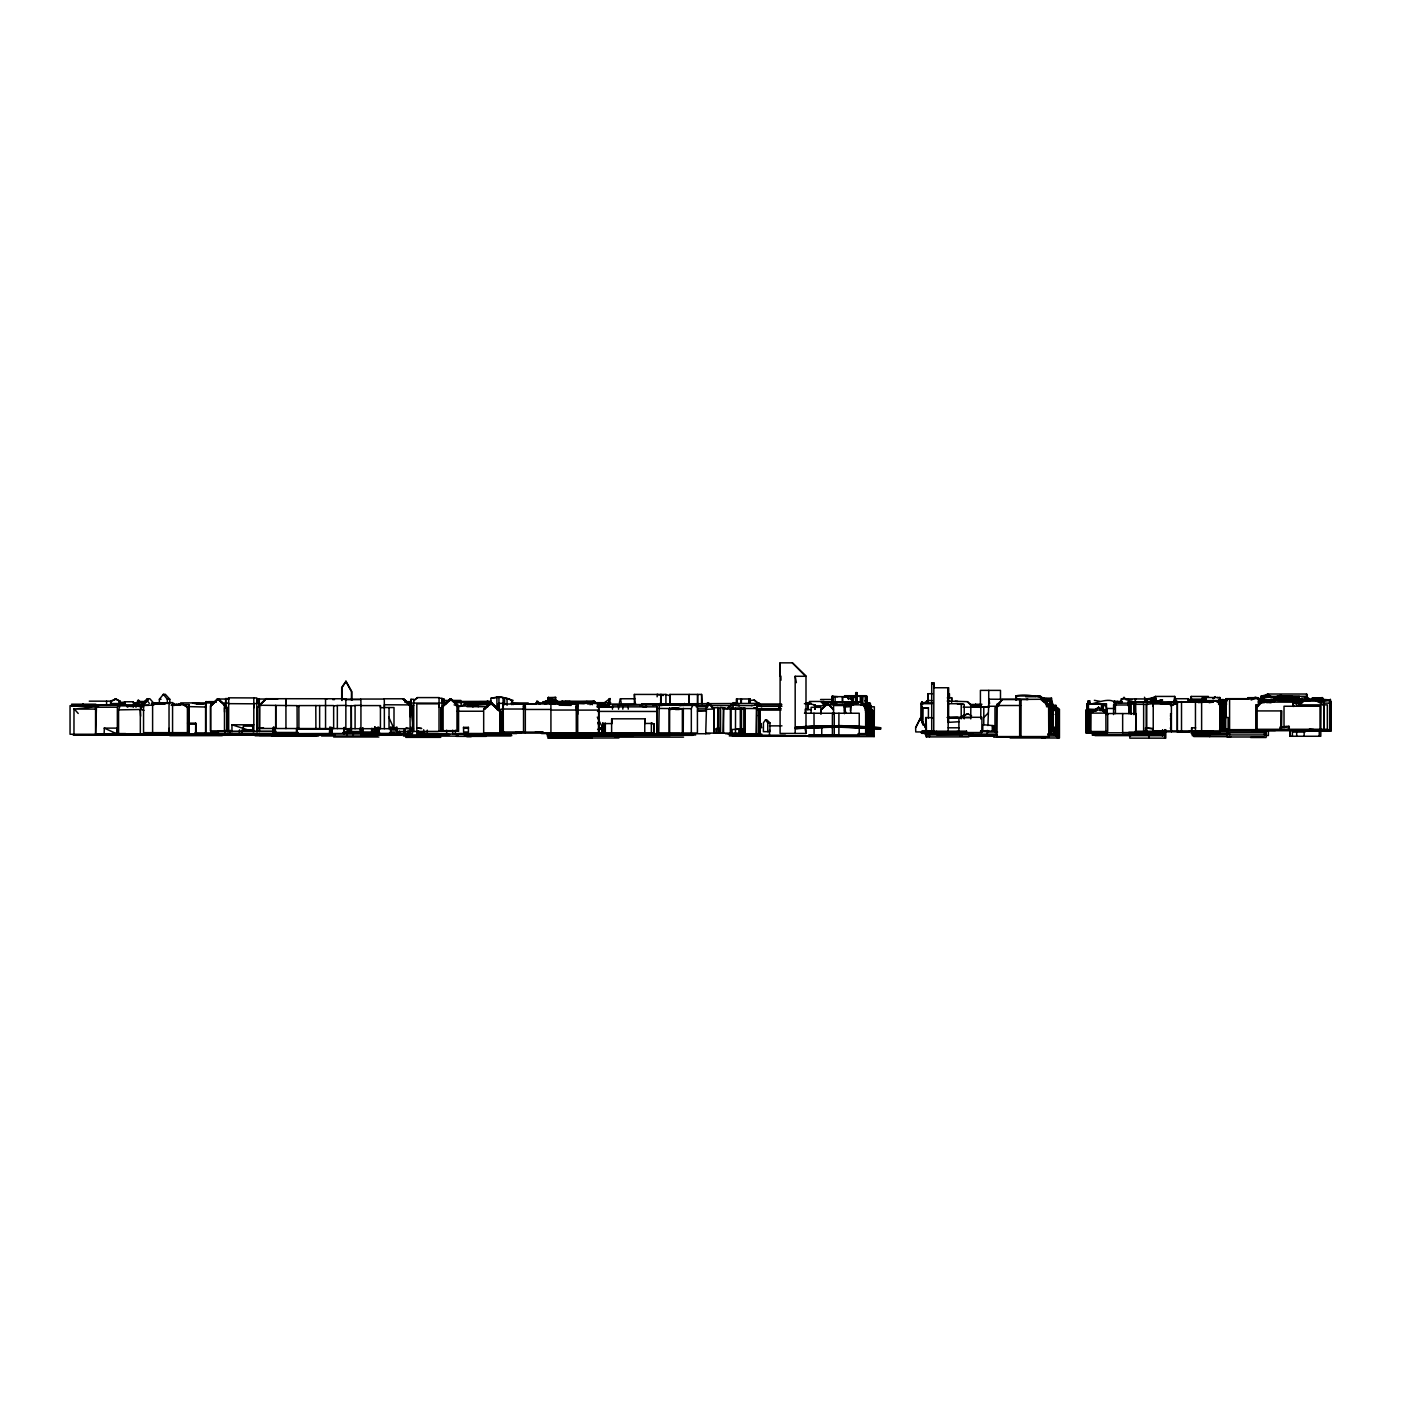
<?xml version="1.0" encoding="UTF-8"?>
<svg xmlns="http://www.w3.org/2000/svg" width="1401" height="1401" viewBox="0 0 1401 1401"><rect width="100%" height="100%" fill="white"/><g stroke="black" fill="none" stroke-linecap="round" stroke-linejoin="round"><path stroke-width="1.5" d="M253.809 707.925L253.809 703.582L256.786 703.6L256.803 697.943L228.696 697.821L228.678 703.652L253.826 703.81L253.791 698.031M347.273 735.998L346.993 729.01M577.72 714.282L577.702 703.74M669.906 702.672L669.923 694.423L701.603 694.423L702.129 703.775M780.094 662.848L780.094 733.441L805.995 733.441L805.995 675.93L792.388 662.848L780.094 662.848L780.094 676.175M1204.247 697.505L1204.142 701.919L1204.142 697.505L1220.061 697.558L1219.973 731.987M361.213 731.917L361.213 735.998L360.968 729.991M555.672 700.22L555.654 703.582L555.689 697.383L548.246 697.593L547.546 702.094M1271.145 702.742L1263.229 701.306L1257.73 705.053L1257.643 706.472L1258.553 704.633M256.786 731.795L256.803 699.309L259.29 699.309L259.22 705.561L266.067 698.714L343.981 698.766L345.837 698.801L345.854 705.526L351.336 705.946L351.458 733.073M397.026 727.119L396.903 731.48M550.891 704.055L550.926 710.062L576.301 710.027L576.266 704.055L525.287 703.88L525.322 709.466L550.926 709.466L550.926 732.916M689.152 704.563L689.204 694.423L689.204 703.144M697.54 704.808L697.593 694.423L697.593 704.598M1020.576 736.576L1020.664 699.484L1020.664 736.576M1299.883 701.813L1299.9 698.784L1274.28 698.784L1274.245 701.621L1274.28 698.784M410.966 705.701L410.983 699.292L413.733 699.292L413.75 731.48M555.654 703.582L555.724 702.199M577.72 732.933L577.702 703.425L576.266 704.055M701.568 703.004L701.603 694.423M1171.394 706.507L1171.394 702.969L1160.098 703.425M1306.608 698.346C1301.792 696.822 1309.602 699.764 1306.625 694.02L1268.973 694.02L1260.988 696.279L1260.725 700.395M442.016 708.959L442.051 698.206L439.091 698.258M498.476 709.046L498.511 703.372L503.239 703.372L503.309 710.062L502.346 709.064L498.213 709.852L500.735 711.743L500.735 733.056M855.696 703.214L855.713 692.602L856.957 692.602L857.062 702.584M856.922 701.831L856.957 692.602M996.882 704.913L997.565 704.108L996.601 706.069L996.461 736.576L1049.209 736.576L1049.209 704.791L1042.554 699.257L1002.415 699.537L996.776 706.717L998.212 705.526L1020.576 705.491M1148.855 733.896L1148.82 738.152L1148.82 733.826M1274.822 701.306C1276.434 699.292 1265.803 701.288 1263.404 698.941L1260.742 701.568M169.066 728.362L169.031 732.653L169.031 702.619L172.568 702.619L172.691 705.001L176.771 704.248M439.021 731.427L439.038 702.987L442.016 702.987L442.051 699.081L444.012 699.081L444.082 703.092M842.299 702.496L842.491 697.47L846.992 696.455L848.305 698.661L851.405 697.943L851.388 699.817L853.367 699.817L853.121 696.98L856.922 695.456M867.096 734.177L867.149 696.402L849.216 696.227L866.746 696.227L866.956 703.249M1322.299 700.728L1329.654 700.728L1329.637 703.127L1323.665 703.127M410.913 706.122L412.647 706.122L412.63 707.47L410.896 707.47M1261.688 698.293L1260.988 696.279L1299.235 696.472L1299.217 697.716L1276.819 697.523L1280.917 695.229L1283.946 696.507M1330.337 701.165L1330.442 699.835L1324.523 700.763M811.109 709.782L805.225 709.169L805.225 713.337M1153.146 703.425L1171.411 704.002L1153.146 703.425L1153.146 706.419M931.735 732.548L931.718 682.795L933.854 682.795L933.889 687.751L948.67 687.751L948.582 721.9M1051.013 730.919L1050.995 700.202C1040.12 697.575 1028.387 693.32 1015.935 695.859L1016.04 699.624M1016.303 699.957L1016.355 695.982L1038.159 695.982L1046.617 699.659M454.117 704.878L457.864 705.894L450.719 698.906L443.837 705.439L444.012 699.081M490.262 704.09L463.486 704.143M660.659 701.113L660.764 694.423L660.782 703.057M927.269 733.213L927.269 731.234L933.749 733.213L933.854 682.795M259.29 699.309L259.22 705.561M927.97 699.257L927.795 701.218M948.162 687.751L948.162 733.213L959.02 731.234L958.897 733.213L958.932 717.294L981.961 717.294L981.803 732.548M1153.251 704.353L1153.286 702.391L1129.153 702.391L1129.118 704.335M206.017 701.621L205.947 704.633L206.017 701.621L215.789 702.269M1145.983 700.167L1144.477 697.243M1322.456 697.663L1312.019 698.363L1322.456 697.663L1322.474 700.605M1248.904 699.187L1248.133 697.68L1257.485 697.68L1260.41 700.132M225.508 707.558L225.701 698.574L228.696 698.574M1052.834 714.633L1052.974 708.416C1046.214 701.13 1061.713 715.193 1052.501 708.416M1056.056 708.17L1056.091 707.137L1056.126 708.205M1091.326 712.549L1091.186 710.815L1089.4 711.393M1090.643 712.373L1088.752 710.815M1143.636 704.353L1143.636 731.707M1091.099 712.514L1091.029 711.218C1084.619 711.2 1094.864 712.233 1088.77 712.268L1091.116 712.198L1091.186 710.815M1097.316 709.326L1088.034 709.326L1088.7 710.36M657.034 734.737L657.174 706.857L597.597 706.857M844.453 711.235L844.47 706.297L846.869 704.475M1087.964 704.265L1088.489 700.798M1107.07 713.109L1107.158 710.692L1103.883 710.675L1104.741 711.2M1201.603 699.117L1201.55 700.553L1190.132 700.553L1190.149 699.117L1201.603 699.117L1201.55 700.553M124.426 705.071L124.549 701.778L133.148 701.778L135.774 705.071M1088.682 711.218L1090.083 713.109L1105.879 713.109L1105.949 731.515M850.442 710.832L850.705 706.594L848.078 704.65L848.06 702.952L844.873 702.952L844.873 704.983M1088.034 709.326L1088.052 711.55L1088.052 709.519L1103.935 710.219M598.472 732.933L598.7 703.74L599.085 734.106M658.75 708.451L691.323 708.643L692.672 705.263L695.859 704.983L697.418 706.664L697.418 733.021L658.75 733.021L659.188 704.983M1273.036 701.113L1273.089 699.87L1273.141 701.446M555.689 697.383L550.26 698.539M808.395 708.416L807.799 703.617L807.799 709.957M1258.431 701.148L1258.343 703.004L1260.427 703.004M1275.54 701.06L1275.593 699.712L1322.351 699.694M1322.667 699.117L1322.702 698.171L1312.457 698.171M1226.488 701.638L1226.523 700.605M599.435 703.565L605.46 703.582M565.584 704.493L565.671 703.039M1255.769 729.939L1255.769 704.721L1257.713 704.721L1257.643 706.472L1257.713 705.316M594.917 703.057L595.005 701.603L565.216 701.481L565.216 703.547L563.692 701.638L562.186 703.547L563.745 701.673M1090.906 731.515L1091.029 711.218M464.677 704.3L491.366 703.46M353.507 731.917L353.192 735.998L353.21 731.917M557.528 704.195L557.616 703.127L571.783 703.862M1303.771 700.78L1276.906 700.36L1297.519 700.78L1280.479 700.78M138.734 706.489L139.172 701.463L145.722 701.516L147.911 698.731L149.854 698.749L153.97 703.46M82.974 705.439L83.132 703.74M1155.037 701.446L1155.492 696.42L1174.721 696.42L1175.019 699.519L1174.581 698.731L1188.258 698.731L1189.431 700.955M1174.721 696.42L1174.108 703.127L1174.581 698.731M465.622 702.216L455.08 702.882M1049.997 712.058L1050.995 701.568L1048.176 700.342M1187.925 702.076L1188.258 698.731M662.183 705.491L659.468 705.491L659.678 703.407L659.766 705.456M808.99 704.405L809.498 701.463L823.876 701.463L823.42 705.789L814.611 705.841L814.384 704.773L815.119 709.256M1190.85 699.817L1191.218 696.437L1208.45 696.437M465.43 704.598L465.692 702.514L491.769 702.514M195.58 734.439L195.72 723.144L187.541 723.144M987.915 725.595L988.913 699.187L1028.299 699.449M569.506 702.672L569.734 701.183L562.064 701.183L561.766 703.057M1051.783 729.658L1052.816 729.658L1053.377 705.894M1048.929 736.576L1049.104 705.316L1046.617 703.197L1046.494 705.754L1048.491 705.754L1046.477 704.756M657.104 696.805L657.524 694.423M1323.7 729.939L1324.173 702.269L1324.155 729.939M329.41 733.791L329.795 726.996L329.795 733.791M1002.415 699.537L996.882 704.685L996.776 736.576M556.652 701.919L556.215 703.057L556.215 701.883M172.376 704.598L188.96 704.598L188.557 733.336M761.198 723.704L758.641 734.124L758.641 708.941M619.365 702.759L620.415 698.749L634.811 698.749M1221.042 707.523L1222.232 703.32L1220.218 702.514M865.765 707.067L860.652 701.954L860.669 695.719M705.719 733.721L706.507 706.734L696.087 706.734M95.653 734.247L96.494 705.684M140.643 702.969C134.759 692.584 139.084 717.294 133.148 701.778M137.088 704.738L138.681 700.342M1128.085 705.754L1128.628 700.342L1129.188 701.831M157.315 734.649L118.577 734.649L118.577 709.887L120.083 705.859L141.711 705.859L143.638 706.98M140.328 734.649L140.328 709.484L141.711 705.859M635.651 703.775L634.986 702.479L634.618 704.002L608.279 704.073L609.05 702.479L609.908 703.862M1170.378 716.069L1171.411 713.407L1170.378 714.02M717.68 728.853L717.785 707.417L718.1 733.073M713.757 733.073L714.212 707.89L712.303 707.89L717.68 707.68M486.918 701.656L487.688 700.833M561.556 701.954L549.262 700.36L545.112 701.919L549.893 700.36L561.801 702.496L561.503 701.551M731.55 707.417L730.849 709.064M745.122 708.503L731.094 708.783L731.567 707.4L732.11 708.713M726.751 708.538L732.846 703.442L733.599 705.561L734.544 703.39M974.973 706.051L975.621 704.283L981.943 704.283M706.559 707.417L705.719 709.344L713.757 709.011M723.056 733.073L723.564 707.89L723.564 733.073M725.455 707.89L720.342 707.417L718.818 708.836L718.818 733.073M761.706 706.945L758.641 704.738L759.307 703.267M141.711 706.857L142.639 704.773L144.215 704.528M733.634 705.526L734.544 703.495M756.05 733.739L756.575 707.4L757.17 708.783M140.678 716.121L140.328 709.939L142.937 704.528M223.792 705.404L225.018 702.707M915.746 727.592L920.58 717.907L925.483 727.592L920.58 717.907L915.641 727.592L915.746 731.935L925.483 731.935M144.338 705.456L148.874 705.333M1277.099 699.747C1277.94 692.322 1281.705 704.493 1278.36 697.015L1277.099 699.747L1277.099 698.258L1274.104 697.225L1264.227 697.505L1260.305 700.85L1274.174 700.885M974.973 705.509L975.621 704.283M1178.329 702.496L1175.754 700.15L1173.88 701.113M1040.33 695.824L1042.029 699.327M1175.754 700.15L1175.246 702.059M1043.325 700.08L1047.895 699.87M351.809 700.325L351.809 691.604L346.047 681.306L341.704 687.488L341.704 699.905M342.019 700.535L342.019 687.506L346.047 681.306M590.066 704.756L591.169 703.074L592.273 704.756M1257.59 706.104C1267.152 691.131 1249.044 717.084 1261.846 702.059L1292.913 702.164L1293.105 706.384L1294.804 706.244M1276.836 700.167L1278.255 698.101L1279.691 700.167M765.576 719.781L763.405 722.828L763.405 731.655L769.937 731.655L769.937 722.828L766.697 719.781L765.576 719.781L767.748 722.828L767.748 731.655M488.336 706.489C481.471 706.664 477.496 705.246 478.249 706.805M145.441 701.883L147.911 698.749L139.785 706.594L147.385 698.731M159.381 703.39L159.381 699.257L163.357 694.318L165.3 694.283L169.801 699.257L169.801 703.582M1277.187 697.523L1279.936 695.439L1280.934 697.523M1300.741 706.104L1297.624 702.339L1296.678 702.917L1302.054 702.917L1304.243 700.29L1306.783 701.113L1304.243 700.395L1299.2 704.878L1299.2 706.244L1297.869 706.244M653.777 704.58L612.465 705.106L612.465 709.186M1177.383 703.88L1174.598 703.267L1173.022 705.088L1170.413 705.298L1171.411 705.053M443.837 705.894L446.639 702.829M1215.052 696.595L1213.056 698.766L1215.175 696.717M1223.406 702.076L1226.488 698.784M147.298 699.046L147.981 699.905L139.382 706.629M144.04 704.038L147.981 699.905M143.252 703.6L147.63 699.046M983.835 717.522L988.178 713.039M257.504 731.602L257.486 707.575L266.243 698.714M259.413 705.526L266.313 698.714M488.931 705.333L491.628 702.619L501.348 711.918L501.348 733.056L483.678 733.056L483.678 709.344L490.84 702.759L500.735 711.743M211.043 705.824L218.136 698.731L227.295 707.803L227.207 730.884L210.395 730.884L210.395 705.824L217.47 698.731L225.824 705.421L225.701 698.574M257.504 707.575L259.57 705.544L259.535 728.485L263.476 727.662M211.043 705.911L218.188 698.784L225.508 705.631M490.84 702.759L483.678 709.344M259.605 704.966L266.4 698.591L259.535 704.948L259.5 731.602M1260.129 701.236C1268.588 689.327 1283.369 703.845 1274.42 697.12M1258.168 704.475L1264.402 697.505M442.418 730.692L442.418 706.139L450.474 698.836L457.689 705.771L457.689 731.375M441.157 731.375L441.157 707.925L442.944 706.174L442.944 730.692M441.28 731.375L441.157 707.943L442.418 706.139M444.45 704.721L450.474 698.836M778.868 706.769L781.548 704.16M778.956 707.452L781.723 704.738L758.641 704.738M999.649 703.162L994.973 707.663L994.973 732.04M441.157 707.943L443.049 706.279M443.837 705.509L450.719 698.906L458.582 705.894L458.582 731.375L396.203 731.48L396.203 727.119L396.36 731.48M445.518 704.3L451.087 698.976L458.582 705.894M547.406 703.144L551.731 699.029L554.708 701.603M646.176 705.333C648.54 709.309 637.332 704.756 640.66 705.789M821.406 709.519L827.921 703.53L833.28 709.571M1260.725 700.342L1267.45 694.143L1271.39 697.138M1260.988 700.395L1263.982 697.645M1265.471 696.279L1267.8 694.143M1142.988 702.619L1146.211 699.887L1147.664 701.831M1146.631 699.887L1144.337 701.831L1128.085 701.831M727.522 708.538L733.634 703.442M546.985 703.057L551.784 699.081L556.635 703.057M546.583 703.267L551.784 699.081M417.48 697.593L413.698 700.693L417.48 697.593L439.091 697.593L439.038 703.144L410.966 703.057M1092.78 711.936L1098.594 707.277L1107.701 714.457L1107.701 731.515L1088.665 731.515M1090.906 713.109L1098.594 707.277M608.875 703.407L608.875 699.257L609.978 698.556L609.978 704.756M602.395 704.23L609.995 698.556M98.806 704.773L95.566 707.242L95.566 734.089L234.037 734.299L70.05 734.247L70.05 705.684L97.772 705.684M120.556 704.773L117.351 707.207L95.566 707.242M844.453 707.05L847.623 704.65L850.705 706.594L844.453 707.05L845.906 713.319M872.63 711.27L870.179 707.943M1262.739 699.519L1261.093 701.306M653.549 704.738L652.813 705.404L659.696 704.545L620.03 704.563L618.559 705.053L618.559 709.186M130.941 706.769L133.69 704.861M926.954 700.973L927.865 700.465L923.259 703.53L922.156 701.708L920.912 703.635L920.842 720.394M1155.352 700.973L1152.13 701.831M459.756 706.559L465.64 704.265L469.72 704.44L472.995 706.945M852.841 698.521L855.696 696.665L833.21 696.665M478.354 705.544L456.516 706.332M719.519 733.231L719.519 728.783L717.942 727.89L716.471 728.783L716.471 733.231M1293.105 706.384L1293.105 703.372L1297.624 702.339M716.226 733.231L716.226 728.783L717.942 727.89M1251.426 699.327L1255.138 697.365L1261.005 699.081M111.117 701.463L116.02 698.959L120.258 701.271L120.258 703.337M110.749 701.043L116.02 698.959M1145.142 699.046L1154.249 697.926M1251.181 700.027L1256.644 697.488L1259.026 699.204M1255.138 697.365L1259.604 699.747M1145.09 699.169L1150.116 698.871L1155.16 696.56M961.191 704.44L964.238 704.44L964.221 718.888M145.774 702.619L141.116 702.444M671.885 708.521L669.625 709.501L679.257 708.573L683.25 709.501L675.194 707.75L669.065 708.994L669.065 733.021M141.536 702.479L142.517 702.076M1027.756 699.449L1026.46 699.467M498.756 709.957L501.278 711.988L501.085 733.056M821.757 727.837L826.537 725.858L832.404 727.732M855.696 695.404L851.423 697.155L851.388 699.817L851.405 697.943M853.191 704.65L860.617 701.848L865.66 708.608L865.66 712.899M851.668 705.263L860.739 701.848L865.765 708.608M963.783 715.351L967.863 713.827L971.611 715.841M962.329 715.893L967.863 713.827M97.58 706.157L95.531 706.629L96.844 705.929L97.405 707.155M1145.177 698.679L1146.999 699.397M589.698 702.549L593.814 701.271M500.735 711.988L500.84 733.056M130.311 705.789L126.966 706.787L132.184 705.789L133.288 707.33M163.637 704.108L164.845 703.897L162.323 703.862M1090.293 712.181L1096.598 710.535M1090.573 712.198L1096.965 710.535M1090.731 704.038C1097.631 702.864 1112.394 696.069 1116.282 704.51M1151.114 699.835L1155.737 699.011L1151.499 699.782M1177.435 703.057C1176.192 701.323 1142.515 704.493 1147.682 704.353L1135.458 704.3L1135.423 714.755M679.135 705.561L683.6 705.439L684.476 703.407L683.583 705.404L708.608 705.404M680.326 705.456L683.6 704.685M1171.131 705.123L1177.313 703.705L1177.313 731.62M1176.998 703.792L1174.581 703.267M860.739 701.848L849.777 704.248L860.652 701.954M1150.116 698.731L1150.449 700.15L1155.527 696.787M923.469 703.512L922.173 701.708L920.947 703.635L932.068 703.705M513.099 704.633C514.307 696.717 496.83 696.402 490.875 698.346L490.875 704.721M1264.332 702.531L1275.383 700.29L1322.684 700.64L1300.373 700.64M1157.594 701.095L1162.655 700.08L1155.527 701.446M1146.141 699.554L1154.126 697.961M1279.884 699.379L1283.736 698.626L1288.552 699.712L1279.831 699.747M832.404 727.469L834.26 727.119M1152.638 698.661L1150.379 699.081M1209.413 702.479L1213.546 701.708M557.703 701.919L557.861 703.302L556.425 703.039L551.574 699.134M1146.071 699.852L1155.667 698.083M1151.675 699.729L1155.632 699.011L1121.15 698.836L1120.765 703.144L1128.961 703.144M544.464 703.845L549.945 702.917M550.155 704.143L557.265 702.864M745.122 708.783L723.056 709.064M1262.494 702.917L1268.5 701.183L1271.985 701.796M1269.078 701.183L1262.494 702.251M607.771 704.353L603.586 705.088M1152.13 701.954L1162.217 700.062M1162.217 700.36L1146.631 701.831M490.875 698.346L500.227 696.787L513.099 700.377M100.557 705.211L94.97 706.157C99.874 705.246 95.513 708.083 95.828 704.195L71.644 704.195L71.871 706.262M608.787 705.141L606.703 705.298L607.736 705.298M1105.074 710.219L1107.053 709.939L1107.07 713.547L1135.826 713.582L1135.686 732.793M561.766 702.899L563.027 702.707M927.269 731.234L933.749 731.234M1051.748 704.125L1052.239 731.777L1049.769 731.777M1052.221 704.055L1051.853 731.777L1051.398 727.697M751.076 700.395L754.176 700.027L759.254 704.178L754.176 700.027M158.698 703.985L162.971 703.495M156.334 703.705L158.208 703.495M928.408 707.733L921.823 708.381L928.425 707.733L928.408 718.398M472.225 702.689L490.63 702.269L487.04 702.251M751.181 705.579L758.624 704.931L754.491 705.351M752.302 705.579L735.578 705.561M1049.209 705.509L1049.209 734.702M1221.252 705.474L1217.784 701.866M735.788 729.168L742.933 729.133L742.933 733.178L705.719 733.073M742.933 729.133L732.11 729.501L732.11 733.178M1280.216 729.939L1280.216 727.137L1289.27 726.454L1289.27 729.939M96.494 706.699L73.973 709.081L95.653 709.081M753.685 708.276L757.381 707.96M753.791 708.241L757.17 707.96M1219.588 729.22L1221.427 729.466L1221.427 703.477L1221.252 729.571M1307.641 700.5L1302.142 700.92L1308.902 700.938M868.217 715.088L868.182 710.99L870.827 710.797L869.636 710.885M1017.161 699.502L1019.665 699.467L1019.665 736.576M1208.888 702.549L1212.53 702.269M1310.618 700.482L1308.131 697.698L1301.476 698.171M1266.644 702.637L1270.795 702.356M178.768 704.125L182.48 703.88L188.207 707.523L188.207 733.336M182.48 703.88L172.691 705.001M1198.24 702.601L1213.476 701.638M1218.8 699.8L1223.231 699.519L1223.161 730.867M1255.138 698.241L1256.067 697.803M880.634 728.975L831.213 726.804L795.208 728.573L840.968 726.839L880.634 728.975L880.634 727.749L856.064 725.981L812.265 725.911L795.208 727.347L806.906 726.786M808.902 726.664L840.968 725.613L880.634 727.749M1052.466 709.186L1052.816 709.169M1051.31 709.239L1052.922 709.134M181.622 703.88L188.207 707.523M865.993 705.001L867.517 704.948L844.453 704.65L844.453 713.704M1095.459 710.219L1088.787 710.465L1088.052 709.519M490.28 702.759L500.175 711.638L500.175 733.056M355.083 728.695L355.083 705.456L360.933 705.281L360.933 728.695M1264.227 697.505L1266.381 697.453M1197.575 701.376L1195.106 701.411M133.918 703.249L138.034 703.162L133.971 703.109M118.577 709.887L140.328 709.484M259.658 705.263L297.065 705.614L298.903 706.559L298.886 705.596L333.648 705.544L333.648 728.59M337.343 728.59L337.343 705.509L345.854 705.386L345.854 728.695M597.509 711.41L657.034 711.48M1220.289 704.545L1217.276 701.13L1177.348 701.971L1177.348 731.987L1220.289 731.987L1220.289 704.545L1218.66 702.584L1218.66 704.545M1214.247 701.165L1217.434 701.13M651.36 732.793L651.36 723.144L654.004 724.019L654.004 732.793L520.787 732.758M868.497 710.692L868.602 705.106L868.182 733.529M1192.198 701.446L1194.528 701.411M544.061 702.899L589.996 702.444M807.799 703.617L815.119 704.896M545.444 700.868L549.455 701.271M484.974 702.531L491.453 702.479M1145.528 727.925L1153.163 728.713L1145.528 727.925L1145.528 731.234M548.159 702.094L548.632 697.4L548.632 700.85M100.504 704.843L108.385 704.808M565.986 703.757L564.323 703.249M860.652 704.878L865.818 704.861L865.906 706.349L861.562 702.654L865.818 704.861M577.72 710.132L598.472 710.079M1284.402 726.594L1289.27 726.454M549.034 697.663L548.229 697.435M152.604 732.653L152.604 702.777L169.031 702.742M351.336 705.946L355.083 705.456M1299.2 704.878L1327.342 704.861L1327.342 729.378L1257.94 729.396M1052.974 705.631L1051.731 705.649L1052.974 708.258M596.844 706.787L613.218 706.752M947.812 717.75L958.249 717.47M780.882 676.053L780.97 680.238M795.19 733.441L795.173 676.28L805.995 676.28M931.7 684.178L933.819 684.178M932.418 693.723L927.952 693.723L927.952 702.094M949.458 693.723L949.493 698.276M634.39 702.969L634.39 694.423L665.913 694.441L669.976 695.789L669.976 703.967M844.505 695.719L855.818 695.719M856.782 695.719L865.906 695.719L865.906 710.482M1278.412 697.173L1277.117 696.279L1306.608 696.279M1025.637 696.735L1035.584 696.735M947.269 697.856L951.752 697.716L951.752 701.866M1202.303 697.716L1204.247 697.716M1218.082 697.698L1217.136 697.505M1267.45 694.143L1270.97 697.803L1294.156 697.803M1042.029 698.171L1051.626 698.171L1051.801 731.777M1288.167 700.342L1288.114 698.153L1297.308 698.153M1276.679 698.906L1276.679 700.167L1278.132 698.083L1279.551 700.167L1279.551 698.434L1288.114 698.434M402.682 698.784L410.108 705.281L402.682 698.784L384.294 698.784L384.364 707.68L380.442 707.698L380.424 705.596L360.933 705.596L360.898 699.046L384.294 699.046M1262.564 698.679L1225.893 698.679L1225.893 717.277M218.486 699.029L229.081 699.029M256.593 699.029L277.766 699.029M451.087 698.976L457.864 705.736L457.864 731.375M1307.115 699.064L1312.842 699.064M159.381 699.257L161.062 699.257M163.357 694.318L167.332 699.257L169.801 699.257M345.837 699.432L360.898 699.432L343.963 699.467M1226.453 699.204L1247.538 699.204M1276.784 699.432L1287.537 699.257M1295.662 699.432L1302.247 699.257M1321.949 699.292L1330.285 699.957M332.738 699.589L334.471 699.589M820.566 699.484L833.227 699.484M1220.341 699.712C1231.251 709.466 1212.776 691.866 1223.161 704.038M1263.895 699.519L1272.826 700.202M555.269 700.01L559.875 704.055M1222.845 700.027L1227.188 700.027M443.697 700.447L447.987 700.447M452.295 700.447L460.911 700.447M1094.374 700.325L1099.908 701.358M1205.806 700.57L1219.623 700.57M1221.479 700.535L1227.171 700.535M1304.243 700.395L1315.154 700.395L1323.7 704.843M443.959 700.798L449.756 700.798M549.297 700.745L547.353 703.144L551.539 699.029L554.481 701.586M864.837 700.763L866.834 700.763L866.834 735.017M1221.882 700.815L1226.138 700.815M89.279 701.165L110.574 701.165L110.574 705.404M453.556 701.463L491.366 701.376M569.962 701.463L594.619 701.463L568.508 701.971M957.759 701.393L955.237 701.306M1115.354 701.446L1121.781 701.446L1120.993 702.777L1114.495 702.777M1187.768 701.341L1189.274 701.341M1195.456 701.411L1195.456 731.987M208.364 701.638L215.299 701.638M406.255 701.656L410.475 701.656M479.737 701.691L490.192 701.691M542.993 701.708L563.167 701.586M972.136 705.771L967.32 701.673L972.136 706.314M1043.447 701.481L1050.382 701.481L1050.382 732.53L1049.839 701.481M559.524 701.954L543.238 701.831L544.113 701.883M1114.058 701.901L1122.376 701.901M1153.846 701.848L1212.741 701.848M1216.628 701.848L1220.901 701.848L1220.849 730.919M119.715 702.304L124.374 702.304M206.07 702.286L215.982 702.269M1122.271 702.356L1113.742 702.356L1120.677 702.566M210.255 702.286L208.521 702.164L210.343 702.286M404.924 702.391L411.264 702.514M180.624 702.899L214.125 702.899M590.119 702.689L610.696 702.689M733.178 702.707L737.539 702.707M857.377 702.654L823.911 702.654L823.315 705.211L850.6 704.125M926.814 702.917L933.364 702.917M1220.901 702.899L1217.364 701.393M1320.057 702.181L1324.155 702.181M511.26 702.969L528.247 702.969M559.419 703.039L584.252 703.705M594.024 703.057L597.719 703.057M704.966 705.876L707.68 705.876L707.452 707.19L707.452 702.969L708.608 702.969L712.514 706.647M757.276 707.102L757.276 703.109L760.305 704.738M811.109 703.197L807.099 703.197L807.256 704.108M151.746 703.39L166.719 703.39M225.596 703.092L228.678 703.092L228.678 731.795M759.57 703.39L641.711 704.002L697.015 703.827M805.557 703.302L809.725 703.302M1225.472 703.267L1225.472 729.291L1225.507 703.267L1222.758 703.407L1222.828 720.674M125.232 703.547L110.749 703.547L110.749 701.271M133.305 703.74L137.911 703.74M154.075 703.547L165.09 703.81M172.988 703.6L174.337 703.6M523.501 703.722L525.287 703.88M600.364 703.565L560.032 703.004L559.157 705.193L571.205 705.386M948.459 703.705L961.226 703.705L961.191 718.888M154.303 703.827L156.019 703.827L151.466 703.442L159.136 704.125M196.7 703.95L204.353 703.95M439.038 703.827L416.815 703.827L416.815 731.427M587.632 703.845L588.7 703.845M760.375 704.002L780.847 704.002M957.408 703.915L963.065 703.915M1086.913 703.967L1102.692 703.897L1102.692 710.254L1102.552 703.915M108.893 704.721L126.3 704.703M132.815 704.703L137.158 704.703M969.685 704.475L975.656 704.475M85.829 704.738L137.858 704.843M172.043 704.773L180.694 704.966M598.052 704.948L608.524 704.948M733.599 704.948L739.781 705.596L738.257 705.509M1115.406 704.983L1129.171 704.983M95.986 705.333L119.155 705.316M153.812 705.193L143.55 705.246L143.55 732.653L188.207 732.653M171.535 705.018L180.379 705.018M658.873 705.263L692.672 705.263M867.254 705.246L870.914 705.246L870.914 734.106L870.739 705.246M981.068 705.071L974.518 705.561M1051.941 705.018L1053.534 705.018M72.397 705.684L87.23 706.472M133.725 705.404L144.636 705.404M411.036 705.421L413.68 705.421L411.036 705.771L403.646 698.836L410.896 705.614M711.323 705.526L731.129 705.526M844.488 705.526L833.56 705.526L833.56 714.002M971.103 705.368L981.383 705.368M1046.494 705.421L1048.578 705.421M1052.396 705.368L1056.056 705.368L1056.126 735.998L1047.72 735.998M972.206 705.579L980.945 705.579M72.397 705.316L91.012 706.84M525.322 706.419L523.501 706.086L525.322 706.419L525.322 732.793M781.916 706.314L756.89 706.314L756.242 708.696L781.268 708.696M987.915 706.262L998.598 706.279M410.108 716.682L410.108 706.664L411.334 704.966L412.63 706.664L412.647 731.48M466.953 706.664L486.795 706.664M576.301 706.752L577.702 706.034L576.266 706.034L576.301 732.933M1046.477 706.717L1048.613 706.717M205.579 707.015L186.421 706.559L184.985 705.298L188.557 708.818M970.735 706.822L987.758 706.822M922.453 707.102L922.383 720.219M963.082 707.172L989.071 707.172M225.281 707.558L227.382 707.558M384.347 707.54L394.014 707.54L393.979 733.283M868.077 707.523L866.308 707.523M1113.602 708.486L1106.23 708.486L1106.23 714.563M865.66 708.643L867.289 708.643M503.309 709.029L523.536 709.029L523.501 704.02L503.239 704.038L503.309 732.005M669.065 708.994L675.65 707.75L683.25 709.484M697.856 708.888L705.806 708.888M675.457 709.501L679.362 709.501M1059.454 709.606L1056.249 707.032L1059.454 709.606L1059.454 737.977L1010.156 737.977M780.987 710.114L756.663 710.114L756.715 735.788M871.142 710.219L872.63 710.219L872.63 734.912M1097.088 710.219L1085.845 710.184L1085.845 732.793L1162.112 732.828M697.856 710.622L705.806 710.622L697.47 711.095M870.371 710.815L868.848 709.887M1257.152 710.92L1281.792 710.92L1281.53 729.939M457.216 711.235L483.31 711.235M804.454 713.249L859.233 713.249L859.233 735.788L729.273 735.91M1055.163 714.492L1056.634 714.492L1056.634 734.439L1048.176 734.439M931.07 717.47L931.98 717.75M947.076 717.47L958.372 717.47M1225.297 717.487L1228.134 717.487L1228.134 728.73L1225.297 728.73M932.961 717.75L925.676 717.575L925.676 732.548M948.582 717.645L970.893 717.732M959.072 721.725L948.232 722.391L948.197 687.751M767.748 722.828L769.937 722.828M602.71 732.793L602.71 723.126L605.582 723.652M651.36 723.144L654.004 724.019M644.775 723.441L651.833 723.441M189.45 724.194L195.58 724.194M231.953 731.795L231.953 724.79L253.826 724.79M982.749 731.164L982.819 724.667M769.482 725.858L781.968 725.858M982.749 724.667L994.08 725.718L994.08 731.164L980.77 731.007M252.74 726.138L243.319 726.138L243.371 729.816L252.74 729.816L252.688 726.138M463.556 727.347L468.372 727.347L468.442 728.292L463.608 728.292L463.556 727.347L463.608 732.005L468.442 732.005L468.372 727.347M804.594 727.592L813.088 727.592M813.999 727.592L821.757 727.592L821.757 735.788M948.162 727.802L959.072 727.802M1195.666 731.287L1191.621 731.287L1191.621 727.82L1195.666 727.82M104.129 728.117L117.351 728.117M421.596 728.45L417.183 728.082L421.473 728.45M257.504 728.485L345.854 728.59M1220.359 728.538L1223.703 728.432M343.945 728.695L412.63 728.695L412.577 706.664M716.226 728.783L719.519 728.783M329.41 729.063L296.487 729.063L296.487 733.791M1052.834 729.133L1056.091 729.133M597.597 729.343L603.06 729.343L599.681 727.872L603.603 729.588M1051.31 729.413L1053.114 729.413L1053.237 705.491M1222.302 729.466L1227.171 729.466M1219.588 729.553L1222.232 729.553L1222.11 703.512L1220.008 701.446L1222.11 703.512L1221.935 729.553M1225.893 729.676L1330.355 729.641M1226.856 729.956L1329.654 729.816L1329.654 700.728M1298.464 730.306L1330.285 730.184L1330.355 699.239M1221.549 730.411L1226.575 730.411M1251.338 730.394L1275.4 730.534M1307.588 730.446L1330.214 730.446M441.157 730.692L457.689 730.692M926.026 730.814L921.981 730.814L926.026 731.077M981.348 730.884L987.687 730.884M1049.927 730.902L1054.06 730.902L1054.06 726.856M1153.846 730.919L1227.486 730.902M1258.886 730.692L1306.66 730.709M1135.213 731.252L1162.655 731.252M1189.309 731.147L1213.056 731.147M1293.123 731.252L1330.95 731.252L1330.95 701.323L1330.652 731.252M217.996 731.252L276.032 731.252M350.495 731.532L362.929 731.532L362.929 727.749M980.455 731.322L989.071 731.322M1049.629 731.269L1052.133 731.269M211.043 731.76L273.878 731.602L273.878 727.364M500.612 731.812L504.237 731.812M981.856 731.585L988.493 731.585M1134.652 731.76L1189.431 731.812M1219.588 731.795L1265.121 731.795M351.388 731.952L372.123 732.023M500.104 732.005L525.322 731.987M535.357 732.093L543.028 732.093M987.915 732.04L997.565 732.04M1293.386 732.058L1305.084 732.058M343.805 732.233L362.316 732.233M418.163 732.215L424.205 732.408M515.498 732.303L543.028 732.268M1128.838 732.285L1161.849 732.285M275.209 732.478L275.209 726.944L275.121 732.478L298.22 732.478M342.947 732.46L362.877 732.46M371.633 728.467L371.633 732.548L379.601 732.548M515.656 732.548L543.045 732.583M920.842 732.583L981.961 732.548M1123.269 732.565L1136.001 732.565M194.862 732.881L218.609 732.986M416.92 732.951L424.696 732.846M1227.854 732.811L1265.436 732.811M343.35 733.038L362.123 733.038M374.855 733.231L379.006 733.231M389.25 733.283L400.493 733.283M418.356 733.143L424.696 733.143M513.519 733.073L521.26 733.073M1086.913 733.021L1106.755 733.143M1129.294 733.021L1162.41 733.021M111.94 733.581L125.705 733.581M144.338 733.336L189.117 733.336L188.96 704.598M418.531 733.511L438.18 733.511M458.74 733.459L516.741 733.546M541.504 733.564L597.281 733.494M866.308 733.529L870.827 733.529M921.823 733.336L972.802 733.529M1093.638 733.318L1106.913 733.318M1191.218 733.459L1229.64 733.529M112.588 733.721L119.295 733.721M198.854 733.774L407.936 733.686M438.145 733.809L444.537 733.809M582.203 733.634L598.84 733.634M612.465 733.651L679.783 733.581M680.763 733.721L709.869 733.721M725.56 733.739L759.92 733.739M858.27 733.599L865.906 733.599M251.97 734.142L271.426 734.142M457.672 734.036L423.68 734.036L423.68 729.763M468.582 734.001L509.649 734.001M590.171 734.106L601.747 734.106L601.747 726.051L597.299 717.154M627.263 734.159L642.709 734.089M653.707 733.949L658.505 733.949M728.222 734.071L730.114 734.071M736.383 734.089L749.99 734.089M756.242 734.124L761.846 734.124M858.2 734.001L860.442 734.001M865.993 734.106L872.63 734.106M925.746 734.142L995.883 734.142M1047.72 733.949L1053.902 733.949M235.876 734.387L271.461 734.387M294.035 734.282L303.457 734.282M437.27 734.404L448.092 734.404M502.416 734.439L455.395 734.439L455.395 730.219M510.192 734.247L511.207 734.247M578.21 734.282L614.023 734.282M659.188 734.299L684.844 734.299M691.796 734.177L693.723 734.177M728.643 734.352L758.169 734.422M859.233 734.177L867.289 734.177M925.29 734.439L954.817 734.247M1129.539 734.229L1162.672 734.229M1192.023 734.457L1229.64 734.457M212.427 734.684L259.238 734.597M313.439 734.649L273.072 734.527L273.072 730.219M436.989 734.562L449.879 734.562M593.551 734.737L657.349 734.737L657.174 706.857M925.431 734.737L938.425 734.737M1092.412 734.754L1093.516 734.754M1208.205 734.737L1227.416 734.684M89.279 735L206.035 734.93M233.372 734.86L258.887 734.86M302.616 734.842L330.986 734.842M386.623 734.912L439.196 734.912M546.88 734.842L620.871 734.842M630.643 734.982L695.667 734.982M808.692 734.912L872.7 734.912M971.103 734.895L996.917 734.895M1092.185 734.895L1129.766 734.895M1228.992 734.947L1266.084 734.947M73.307 735.245L200.676 735.105M217.856 735.297L257.994 735.175M310.462 735.14L335.067 735.14M360.968 735.262L401.527 735.262M464.326 735.122L510.472 735.122M600.924 735.332L692.672 735.332M729.711 735.227L785.453 735.227M810.041 735.262L836.887 735.262M868.918 735.087L869.863 735.087M937.181 735.157L962.172 735.157M1094.286 735.21L1129.451 735.087M1147.331 735.315L1164.406 735.315L1164.406 730.989M259.325 735.455L303.001 735.455M469.037 735.578L510.892 735.578M630.187 735.437L670.343 735.437M820.198 735.56L837.325 735.56M969.194 735.367L994.955 735.367M1094.987 735.613L1130.975 735.613M1266.084 735.507L1268.378 735.507L1268.378 731.199M169.784 735.665L222.269 735.648M255.105 735.77L316.819 735.77M469.247 735.648L511.838 735.648M869.776 735.7L873.261 735.7L873.261 725.525L872.14 725.525L872.14 735.7M968.774 735.683L994.465 735.683M1129.153 735.648L1163.04 735.648L1163.04 731.445M1192.216 735.683L1208.643 735.77M271.566 735.98L318.692 735.98M321.494 735.998L377.202 735.998M403.47 736.05L458.267 736.138M960.385 736.12L993.659 736.12M456.393 736.366L486.252 736.366M547.353 736.261L632.797 736.261M732.478 736.261L825.819 736.261M1289.883 736.261L1320.793 736.261L1320.968 706.244L1284.016 706.244L1284.016 727.784M466.813 736.663L471.191 736.663M808.57 736.576L874.329 736.576M1193.775 736.541L1230.936 736.663M333.648 736.996L378.865 736.996M968.879 736.891L926.166 736.891L926.219 717.75L926.534 736.891M1264.385 736.996L1227.118 736.996L1227.118 732.723M405.747 737.346L440.755 737.346M615.249 737.136L683.548 737.136M993.659 737.136L1028.036 737.136M1250.603 737.504L1266.084 737.504L1266.084 730.586M547.844 737.854L592.063 737.854M1042.099 737.977L1045.304 737.977M548.159 738.029L618.874 737.977M1277.117 696.437L1291.985 696.472L1293.596 697.47L1291.985 696.472M1121.921 699.852L1124.022 697.243L1126.124 699.8L1131.973 699.975M325.54 698.889L327.256 698.766M593.744 701.218L593.744 702.146L586.406 701.568L586.406 702.917L586.406 701.568M256.786 703.214L259.343 703.214M124.952 704.756L119.856 704.966M133.218 704.791L138.822 704.791M410.948 708.258L412.647 708.258L412.647 706.122M1269.376 697.103L1274.612 697.12M442.016 702.847L443.959 702.847M133.953 704.721L138.314 704.738M333.648 705.876L337.343 705.509M731.094 708.468L756.05 708.538M1280.216 727.137L1281.53 727.137M1058.718 737.977L1058.298 708.521L1057.335 708.521L1057.335 737.977M830.968 703.757L836.8 703.775M1284.402 726.769L1286.783 726.611M805.19 675.93L792.388 662.848M1277.099 698.258L1273.912 697.225M138.454 702.409L144.11 702.479M1293.105 703.372L1295.872 703.407M597.089 705.018L609.4 705.158M947.812 717.592L957.566 717.452M634.39 694.423L635.038 702.969M1322.667 699.87L1326.712 699.94M804.384 703.705L808.57 703.792M114.829 698.959L120.258 701.271M1150.116 698.871L1154.844 699.397M1302.335 700.728L1304.121 700.78M1302.124 700.728L1309.462 700.92M927.672 700.465L932.173 700.605M947.216 701.06L967.496 701.673M1298.184 700.605L1309.375 700.938M171.22 705.263L174.635 705.404M561.503 702.479L555.479 701.883M1276.819 697.803L1271.32 696.945M1266.504 700.482L1270.952 700.728M866.659 703.127L870.494 703.355L866.746 702.654M1311.756 700.045L1315.154 700.272L1311.791 700.045M561.065 703.004L562.064 703.074L562.064 701.183M1099.662 710.517L1103.883 710.675M449.896 698.836L457.864 705.736M1151.675 698.626L1153.268 699.309M1045.882 698.486L1050.995 700.202M1102.692 710.079L1105.266 710.272M1309.427 729.133L1313.753 729.536M484.869 709.414L490.963 702.619L500.84 711.953M1117.98 702.461L1119.487 702.637M868.497 705.106L869.811 705.246L869.811 711.761M208.556 702.164L210.378 702.391M1129.118 713.547L1129.118 703.127L1133.794 703.897L1133.794 714.598M1135.423 704.16L1136.158 731.707M1129.118 703.127L1136.158 704.265M656.894 694.441L663.338 695.509M564.971 704.108L560.873 702.847L535.725 702.847C538.002 706.629 534.639 696.122 540.138 704.248M971.208 705.158L972.434 705.368M1262.494 699.519L1272.914 701.341M822.212 703.372L825.819 704.038M1052.641 706.367L1053.832 706.629M558.684 702.426L562.064 703.074M554.971 701.831L560.645 702.917M1219.588 703.057L1221.427 703.477M1126.124 698.994L1129.784 699.852M202.917 703.95L192.532 703.004L196.613 703.95M549.665 702.917L553.78 703.932M406.15 727.627L410.108 728.695L410.003 704.896L384.347 704.756L384.364 728.695M1281.092 695.754L1287.431 697.523M140.73 709.396L143.988 710.36M231.953 724.79L253.826 731.795L253.809 703.582M572.816 734.684L576.687 736.261M1038.159 695.982L1046.179 699.484M1038.351 695.859L1047.773 700.08M1047.283 698.626L1050.715 700.202L1050.715 730.919M87.79 706.192L86.372 705.368L86.372 706.332M217.47 698.731L225.071 705.754L225.071 707.873M717.75 727.872L719.273 728.783L719.273 733.231M499.334 709.344L494.728 706.507L498.756 710.044M669.923 694.423L669.976 695.789M258.274 703.302L261.216 705.596M559.735 703.722L554.989 700.115L560.347 703.897M1098.489 707.242L1107.701 714.457M512.871 704.195L512.048 703.512L536.355 704.195M1046.477 703.845L1048.824 706.262L1040.82 699.484M1257.485 697.68L1260.252 700.132M499.351 710.85L491.698 703.652L498.563 709.729L498.511 703.372M707.452 702.969L713.582 708.748M860.442 701.954L864.435 705.789M536.601 701.358L539.473 704.125M403.103 698.871L410.143 705.754M757.276 703.109L760.323 706.122M555.024 699.292L557.896 702.356M1103.358 703.757L1106.475 707.155L1103.34 703.652L1103.34 710.044M1217.977 701.866L1220.148 704.265M833.56 709.974L827.833 703.53L820.951 709.869L820.951 713.932L820.951 707.312L811.109 707.312L811.126 713.337M78.211 713.459L73.99 708.678L73.973 734.247M1294.804 702.339L1297.869 706.034M146.667 699.992L149.312 703.372M138.051 700.342L139.505 702.286M846.992 696.455L848.673 699.432M345.714 681.306L351.458 691.569L351.458 700.307M602.71 723.126L603.06 732.933M388.742 717.154L394.014 728.695M1281.442 695.281L1281.95 696.455M1155.317 698.731L1156.105 700.745M597.702 722.496L599.085 726.051M1051.293 699.835L1055.303 710.552M1053.657 706.699L1055.303 711.043M1114.303 700.833L1114.303 708.836M1153.128 700.973L1153.461 702.094M1170.36 727.855L1171.394 731.62L1171.394 702.969M758.379 715.298L761.706 727.837M195.72 723.144L196.403 734.439M620.415 698.749L621.186 702.637M795.173 676.28L796.381 682.637M804.787 727.101L805.995 733.441M989.071 699.169L989.561 703.705M842.491 697.47L842.702 702.479M411.246 707.908L413.453 729.343M1191.218 696.437L1191.55 699.817M1155.492 696.42L1155.807 699.782M1170.518 718.013L1171.411 731.62M823.876 701.463L824.051 704.738M594.707 703.179L594.619 701.551M1258.483 699.87L1258.606 702.619M844.873 702.952L844.943 704.493M152.604 702.777L152.709 705.246M1088.244 704.3L1088.77 700.78L1088.7 704.51M124.549 701.778L124.671 705.071M1279.551 698.434L1279.603 700.167M949.16 696.087L949.195 697.015M1288.114 698.153L1288.132 699.046M1248.133 697.68L1248.168 699.187M565.216 701.481L565.251 703.109M1015.935 695.859L1016.005 699.852M224.545 712.058L224.475 707.873L226.752 707.803L226.752 730.884M1016.355 695.982L1016.408 699.975M997.67 704.335L997.67 706.717M933.854 684.248L933.872 686.648M931.718 682.795L931.735 684.248M285.909 698.644L285.962 728.625M1299.9 698.784L1299.918 701.306M410.983 699.292L411.036 704.318M285.909 698.591L285.962 705.614M1306.625 694.02L1306.66 698.959M1129.153 702.391L1129.171 706.332M325.54 698.819L325.557 728.625M1264.525 730.674L1264.473 734.947M439.038 702.987L439.038 707.365M1320.022 706.244L1320.022 729.939M1319.234 730.867L1319.234 736.261M1304.156 732.67L1304.156 736.261M1299.235 696.472L1299.235 700.115M1296.678 732.373L1296.678 736.261M1292.387 730.411L1292.387 736.261M1290.076 730.009L1290.076 736.261L1289.953 731.269M1288.517 726.454L1288.517 729.939M1280.847 710.92L1280.847 729.939M1265.856 730.586L1265.751 734.947M1265.698 730.674L1265.523 734.947M1257.59 704.633L1257.643 706.472M1257.152 704.721L1257.152 729.939M1229.588 698.679L1229.588 729.676M1226.383 698.679L1226.453 704.878M1223.038 730.867L1223.038 700.938L1220.359 701.2M1222.845 700.938L1222.758 729.291M1220.516 701.848L1220.691 730.919M1219.641 697.54L1219.728 703.88M1219.623 697.54L1219.588 704.668M1209.904 732.863L1209.904 736.541M1209.536 732.863L1209.536 736.541M1205.963 701.761L1205.963 697.54L1205.841 700.57M1202.408 697.716L1202.303 701.919M1201.62 701.323L1201.62 731.987M1191.673 727.82L1191.673 731.287M1181.516 701.586L1181.516 731.987M1165.79 729.623L1165.79 738.152L1129.801 738.152L1129.801 733.949M1164.616 729.623L1164.616 738.152M1163.776 730.989L1163.776 735.315M1162.9 731.515L1162.883 735.648M1162.672 730.096L1162.672 735.648M1162.41 730.096L1162.182 735.648M1153.233 703.022L1153.233 731.707M1146.771 704.563L1146.771 731.707M1146.176 704.353L1146.158 731.707M1145.965 728.695L1145.965 731.234M1131.167 703.46L1131.167 714.335M1129.819 703.249L1129.819 713.407M1128.803 704.983L1128.803 713.547M1122.656 713.582L1122.656 732.793M1115.406 713.547L1115.406 704.668L1113.602 704.756L1113.567 714.563M1114.741 700.833L1114.741 704.51M1107.07 709.904L1107.053 714.09M1106.457 711.498L1106.492 703.757L1087.316 703.757L1087.264 710.254M1103.883 709.519L1103.935 711.515M1101.449 703.967L1101.449 710.184M1090.136 711.778L1090.083 731.515M1089.277 711.796L1089.277 731.515M1088.77 709.694L1088.787 732.793M1088.314 710.184L1088.577 700.798L1089.89 703.32L1089.943 700.798L1088.122 700.798L1088.052 732.793L1087.877 703.967M1087.544 703.757L1087.579 711.533M1087.088 703.897L1087.088 710.254M1085.968 710.184L1085.968 732.793M1055.724 705.368L1055.724 735.998M1055.093 728.047L1055.163 734.439M1053.657 728.047L1053.657 734.439M1053.447 705.018L1053.342 710.535M1051.293 698.171L1051.293 730.867M1050.137 701.481L1050.172 732.53M1048.789 736.576L1048.613 705.036L1046.582 705.036L1046.617 703.197M1048.438 704.756L1048.438 706.717M1000.489 699.081L1000.489 690.378L980.402 690.378L980.402 707.785M997.284 705.263L997.284 706.717M996.934 704.405L996.934 706.717M994.01 725.718L994.01 731.164M992.293 725.56L992.293 731.164M988.721 690.378L988.721 703.425M987.285 730.394L987.285 734.142M983.8 706.822L983.765 724.947M980.805 706.822L980.77 718.906M970.823 706.822L970.735 718.906M959.02 731.234L959.02 733.213M951.647 697.716L951.612 702.006M936.621 731.322L936.621 733.336M929.458 732.705L929.458 736.891M928.145 693.723L928.145 701.848M925.903 717.575L925.903 732.548M922.839 708.276L922.839 724.982M921.823 703.705L921.823 722.951M878.182 727.749L878.182 728.975M874.189 736.576L874.329 706.787L871.44 706.787L871.51 711.043M872.403 710.219L872.403 734.106M869.601 705.246L869.636 733.529M866.746 700.71L866.746 735.017M865.66 704.65L865.66 734.177M865.258 695.719L865.293 710.447M862.911 695.719L862.701 704.143M861.387 695.719L861.387 704.143M860.407 695.719L860.372 702.041M853.367 699.169L853.367 703.477M853.121 696.98L853.156 703.495M850.705 704.65L850.705 712.951M848.971 704.65L848.971 705.946M838.919 713.249L838.884 735.788M837.658 696.665L831.879 696.297L831.879 702.531M835.136 696.665L835.136 703.057M834.26 713.249L834.26 735.788M833.21 696.297L833.21 702.882M832.597 696.297L832.597 702.531M832.404 713.249L832.404 735.788M832.282 696.297L832.282 702.531M814.822 704.896L814.822 709.256M813.999 713.249L814.104 735.788M796.941 727.347L796.941 728.573M769.534 729.833L769.482 735.788M760.043 710.114L760.06 735.788M759.92 708.941L759.92 734.124M758.641 703.109L758.624 705.561M750.236 703.302L750.2 698.959L736.383 698.959L736.383 703.092M749.92 698.871L749.728 703.092M749.447 698.871L749.71 703.302M749.29 698.871L749.29 703.092M749.01 698.959L749.115 703.092M745.122 733.739L745.122 708.363L731.024 708.363L731.024 733.739M744.982 708.363L744.982 733.739M743.826 708.363L743.826 733.739M741.479 698.959L741.322 703.092M741.532 708.363L741.532 733.739M741.041 698.959L741.041 703.092M740.288 708.363L740.288 733.739M738.852 729.501L738.852 733.178M737.136 698.959L737.136 703.302M736.873 698.871L736.873 703.302M735.543 708.363L735.472 733.739M732.846 703.442L732.846 709.064M730.376 709.046L730.359 733.073M720.569 707.68L720.569 733.073M714.212 707.89L714.212 733.073M691.323 708.643L691.323 733.021M683.338 708.363L683.25 733.021M682.357 709.361L682.357 733.021M669.643 707.82L669.625 733.021M665.913 694.441L665.93 703.565M661.184 694.441L661.184 703.074M653.742 724.019L653.742 732.793M645.143 723.441L645.143 718.818L611.624 718.818L611.624 732.793M644.775 718.818L644.775 732.793M628.243 705.053L628.243 709.134M622.902 705.053L622.815 709.134M612.044 718.818L612.044 723.581L605.092 723.581L605.092 732.793M609.067 699.257L609.067 704.756M605.32 723.126L605.32 732.793M576.266 703.425L576.266 704.545M561.03 702.409L560.838 701.481L560.838 702.409M523.536 706.419L523.536 731.987M511.698 700.377L511.698 704.633M507.057 699.081L507.057 705.316M504.623 698.451L504.623 704.808M503.099 697.978L503.099 704.423M502.346 709.064L502.346 732.005M500.069 711.638L500.069 733.056M498.949 696.822L498.949 709.344M496.9 697.12L496.9 709.536M461.174 702.549L461.139 706.157M457.041 705.719L457.041 730.692M452.698 730.184L452.698 734.036M446.656 730.184L446.656 734.036M427.287 730.131L427.287 734.036M418.724 731.059L418.724 735M418.321 731.059L418.321 735M417.2 730.674L417.2 735M412.489 730.149L412.489 733.423L274.106 733.686M410.896 727.119L410.896 731.48M410.125 730.149L410.125 733.423M408.584 731.129L408.584 735M407.709 731.129L407.709 735M405.274 729.956L405.274 733.423M403.908 729.956L403.908 733.423M399.6 731.129L399.6 735M391.947 727.084L392 733.283M391.264 733.581L391.072 727.259L390.879 733.581M390.441 727.066L390.546 733.581M389.058 707.54L389.04 728.695M380.424 705.596L380.424 728.695M379.251 727.469L379.251 733.581M378.252 727.066L378.252 733.581M377.92 727.469L378.112 733.581M377.71 727.469L377.745 735.262M376.414 727.644L376.379 733.231M374.978 727.031L375.048 733.231L374.855 726.751M373.191 728.467L373.191 732.548M371.966 728.38L371.808 732.548M362.509 727.995L362.509 732.023M361.616 731.742L361.616 735.262M361.37 731.917L361.37 735.998M360.18 727.749L360.18 731.532M351.213 705.526L351.213 728.695M350.583 733.073L350.46 728.397L350.425 733.073M350.005 728.467L350.057 733.073M344.401 727.347L344.401 733.791M343.875 727.872L343.875 733.791M332.072 727.539L332.072 733.791M331.949 728.012L331.949 733.791M330.951 727.101L330.951 733.791M319.638 705.526L319.638 728.625M315.785 705.491L315.908 728.625M298.886 705.596L298.903 728.625M297.065 705.614L297.187 733.791M286.907 733.388L286.907 735.455M286.242 733.388L286.242 735.455M275.769 705.789L275.769 728.485M275.664 705.298L275.664 728.485M273.528 727.294L273.475 731.602L273.335 727.294M242.093 729.886L242.093 733.686M239.518 729.886L239.396 733.686M230.167 730.219L230.167 733.686M227.295 707.558L227.382 731.76M226.647 707.803L226.647 730.884M225.106 730.219L225.106 733.686M224.475 705.649L224.475 730.884M210.763 702.899L210.763 732.986M205.842 702.899L205.842 732.986M205.579 702.899L205.579 732.986M187.401 707.558L187.401 732.653M172.568 702.619L172.568 732.653M167.332 699.257L167.332 703.582M119.05 701.236L119.05 703.337M117.351 707.207L117.351 734.089L104.339 728.117L104.129 734.089M117.141 728.117L117.141 734.089M106.581 701.165L106.581 705.404M934.064 731.322L934.029 733.336L934.029 731.322M1135.493 698.836L1135.353 700.465L1135.493 698.836M860.599 701.761L821.126 701.761L860.599 701.761M1102.114 703.792L1101.974 710.237L1102.114 703.792M410.353 703.722L409.074 705.421L410.353 703.722M1117.578 701.516L1114.18 702.129L1117.56 701.516M966.532 731.164L927.129 731.234L927.129 733.213L966.532 733.213L966.532 731.164M569.699 703.144L569.647 702.059L569.647 703.127M1223.774 729.291L1223.774 703.407L1223.703 729.291M348.113 733.073L348.113 729.01L348.043 733.073"/></g></svg>
